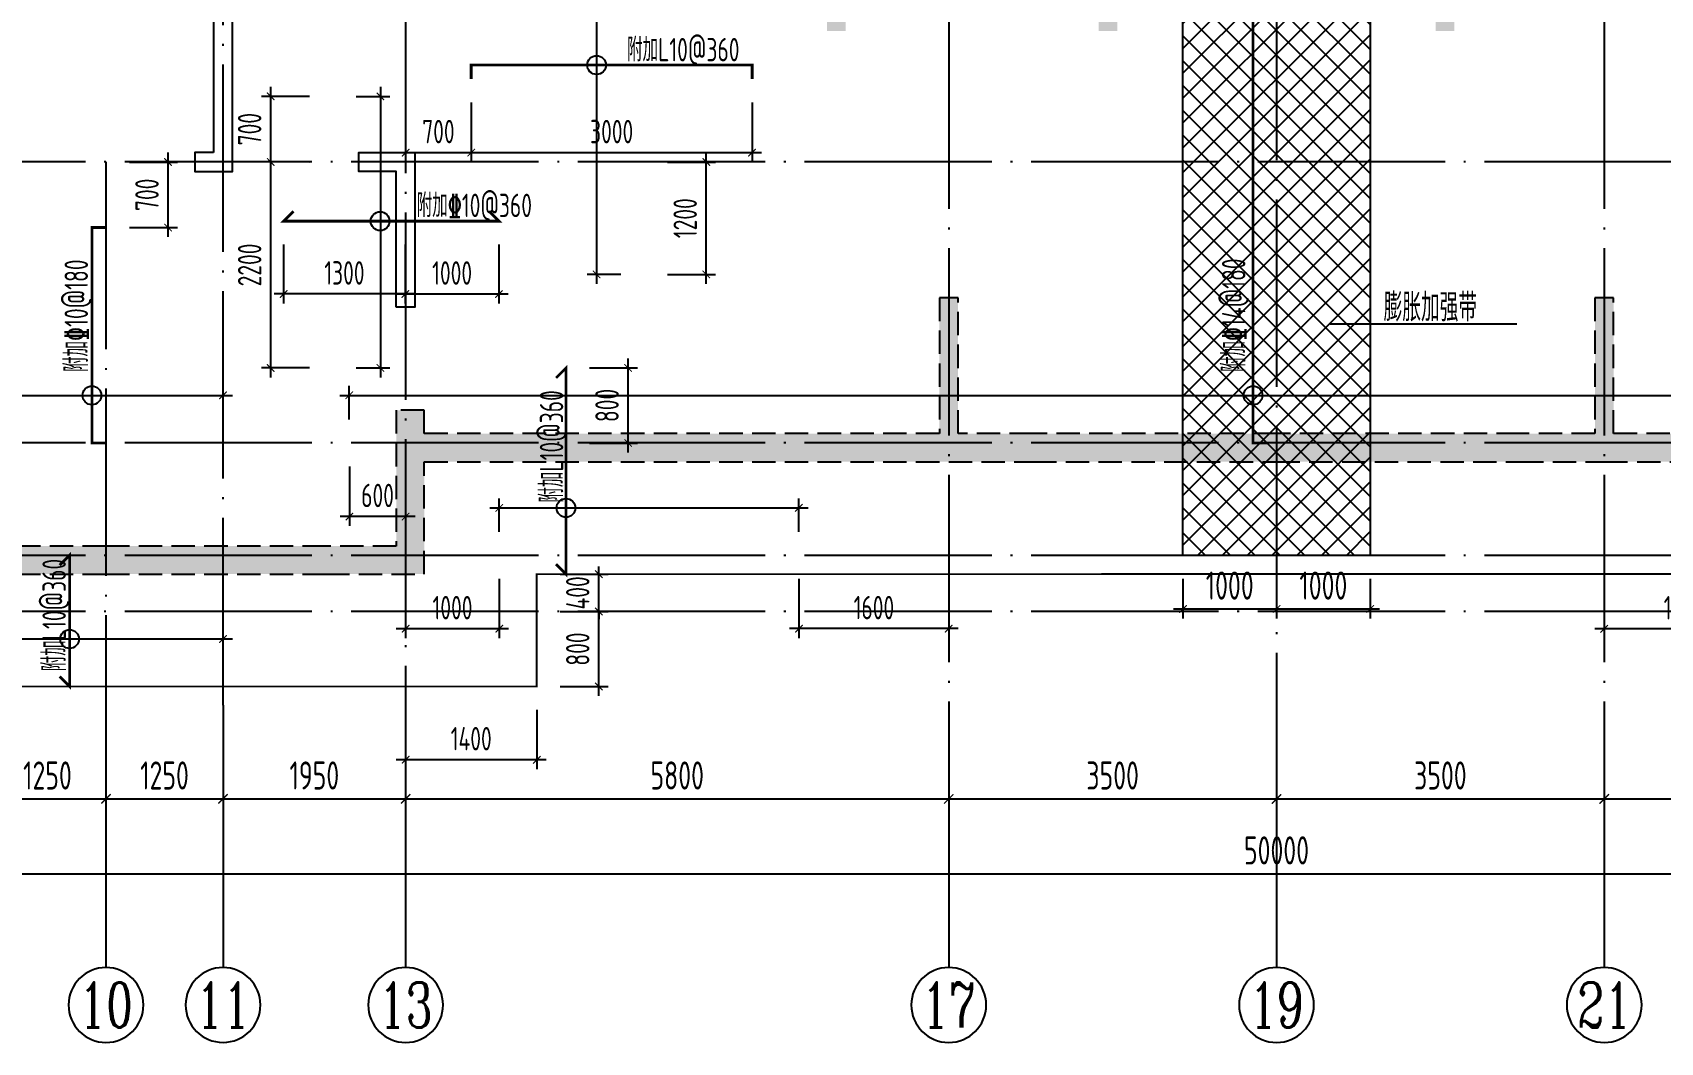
# Model space of a CAD drawing. Extents: x -668857 to 143095, y -247466 to 228182.
# Drawn here: x -416312 to -398928, y 194446 to 205228 of the extents above; entities that cross this region are included whole.
import ezdxf
from ezdxf.enums import TextEntityAlignment as Align

# ---------------------------------------------------------------- set-up
doc = ezdxf.new("R2010")
doc.units = 0
doc.header["$LTSCALE"] = 1000
doc.linetypes.add('DASH', pattern=[0.35, 0.25, -0.1])
doc.linetypes.add('DOTE', pattern=[2.42, 2, -0.2, 0.02, -0.2])
doc.layers.get('0').update_dxf_attribs({"linetype": 'CONTINUOUS'})
doc.layers.get('DEFPOINTS').update_dxf_attribs({"linetype": 'CONTINUOUS'})
for name, color, linetype in [('A-AXIS', 1, 'CONTINUOUS'), ('A-DOTE', 10, 'DOTE'), ('AXIS_NUM', 7, 'CONTINUOUS'), ('DIM', 2, 'CONTINUOUS'), ('S-B板配筋', 6, 'CONTINUOUS'), ('S-B板配筋号', 7, 'CONTINUOUS'), ('S-J基础底板', 5, 'CONTINUOUS'), ('S-J基础底板标注', 3, 'CONTINUOUS'), ('S-Q墙填充', 252, 'CONTINUOUS'), ('S-Q墙实线', 6, 'CONTINUOUS'), ('S-Q墙虚线', 6, 'DASH'), ('S-Y一般标注', 3, 'CONTINUOUS'), ('S-楼板文字', 7, 'CONTINUOUS'), ('S-洞口边线', 7, 'CONTINUOUS'), ('后浇带', 8, 'CONTINUOUS')]:
    doc.layers.add(name, color=color, linetype=linetype)
doc.styles.add('TSSD_Axis', font='complex.shx', dxfattribs={"width": 0.7, "bigfont": 'hztxt.shx'})
doc.styles.add('TSSD_DIMENSION', font='Tssdeng.shx', dxfattribs={"width": 0.7, "bigfont": 'tssdchn.shx'})
doc.styles.add('TSSD_REIN', font='tssdeng.shx', dxfattribs={"width": 0.7, "height": 300, "bigfont": 'tssdchn.shx'})
doc.dimstyles.new('TSSD_100_100', dxfattribs={"dimtxt": 300, "dimasz": 100, "dimexe": 100, "dimexo": 250, "dimgap": 100, "dimtad": 1, "dimdec": 0, "dimzin": 0, "dimdsep": 46, "dimtxsty": 'TSSD_DIMENSION', "dimblk": 'ARCHTICK', "dimcen": 0, "dimdle": 100, "dimclrt": 7, "dimadec": 0, "dimazin": 0, "dimtfac": 1, "dimtdec": 0, "dimtix": 1, "dimtmove": 2, "dimatfit": 3, "dimldrblk": 'ARCHTICK', "dimfxl": 0, "dimtolj": 1, "dimtzin": 0, "dimarcsym": 0})
doc.dimstyles.new('TSSD_100_100$0', dxfattribs={"dimtxt": 300, "dimasz": 80, "dimexe": 100, "dimexo": 250, "dimgap": 100, "dimtad": 1, "dimdec": 0, "dimzin": 0, "dimdsep": 46, "dimtxsty": 'TSSD_DIMENSION', "dimblk": 'ARCHTICK', "dimcen": 0, "dimdle": 100, "dimclrd": 3, "dimclre": 3, "dimclrt": 7, "dimadec": 0, "dimazin": 0, "dimtfac": 1, "dimtdec": 0, "dimtix": 1, "dimtmove": 2, "dimatfit": 3, "dimldrblk": 'ARCHTICK', "dimfxl": 0, "dimtolj": 1, "dimtzin": 0, "dimarcsym": 0})

# ---------------------------------------------------------------- blocks, each defined once
blk = doc.blocks.new('_ArchTick')
at = {"color": 0, "linetype": 'ByBlock', "const_width": 0.15}
blk.add_lwpolyline([(-0.5, -0.5), (0.5, 0.5)], dxfattribs=at)
blk = doc.blocks.new('*D257')
at = {"layer": 'DEFPOINTS', "color": 0}
for p in [(18350, 3600), (20300, 3600), (20300, 2600)]:
    blk.add_point(p, dxfattribs=at)
at = {"layer": 'S-Y一般标注', "color": 0, "lineweight": -2}
for p, q in [((18350, 3350), (18350, 2500)), ((20300, 3350), (20300, 2500)), ((18250, 2600), (20400, 2600))]:
    blk.add_line(p, q, dxfattribs=at)
at = {"layer": 'S-Y一般标注', "color": 0, "lineweight": -2, "xscale": 100, "yscale": 100, "zscale": 100, "rotation": 180}
blk.add_blockref('_ArchTick', (18350, 2600), dxfattribs=at)
at = {"layer": 'S-Y一般标注', "color": 0, "lineweight": -2, "xscale": 100, "yscale": 100, "zscale": 100}
blk.add_blockref('_ArchTick', (20300, 2600), dxfattribs=at)
at = {"layer": 'S-Y一般标注', "color": 7, "insert": (19325, 2850), "char_height": 300, "attachment_point": 5, "style": 'TSSD_DIMENSION'}
blk.add_mtext('\\A1;1950', dxfattribs=at)
blk = doc.blocks.new('ts_axno')
at = {"color": 0, "linetype": 'ByBlock', "lineweight": -2}
blk.add_circle((0, 0), 0.5, dxfattribs=at)
at = {"color": 0, "linetype": 'ByBlock', "lineweight": -2, "style": 'TSSD_Axis', "width": 0.7}
blk.add_attdef('A', text='', height=0.6, dxfattribs=at).set_placement((0, 0), align=Align.MIDDLE_CENTER)
blk = doc.blocks.new('*D258')
at = {"layer": 'DEFPOINTS', "color": 0}
for p in [(20300, 3600), (26100, 3600), (26100, 2600)]:
    blk.add_point(p, dxfattribs=at)
at = {"layer": 'S-Y一般标注', "color": 0, "lineweight": -2}
for p, q in [((20300, 3350), (20300, 2500)), ((26100, 3350), (26100, 2500)), ((20200, 2600), (26200, 2600))]:
    blk.add_line(p, q, dxfattribs=at)
at = {"layer": 'S-Y一般标注', "color": 0, "lineweight": -2, "xscale": 100, "yscale": 100, "zscale": 100, "rotation": 180}
blk.add_blockref('_ArchTick', (20300, 2600), dxfattribs=at)
at = {"layer": 'S-Y一般标注', "color": 0, "lineweight": -2, "xscale": 100, "yscale": 100, "zscale": 100}
blk.add_blockref('_ArchTick', (26100, 2600), dxfattribs=at)
at = {"layer": 'S-Y一般标注', "color": 7, "insert": (23200, 2850), "char_height": 300, "attachment_point": 5, "style": 'TSSD_DIMENSION'}
blk.add_mtext('\\A1;5800', dxfattribs=at)
blk = doc.blocks.new('*D259')
at = {"layer": 'DEFPOINTS', "color": 0}
for p in [(26100, 3600), (29600, 3600), (29600, 2600)]:
    blk.add_point(p, dxfattribs=at)
at = {"layer": 'S-Y一般标注', "color": 0, "lineweight": -2}
for p, q in [((26100, 3350), (26100, 2500)), ((29600, 3350), (29600, 2500)), ((26000, 2600), (29700, 2600))]:
    blk.add_line(p, q, dxfattribs=at)
at = {"layer": 'S-Y一般标注', "color": 0, "lineweight": -2, "xscale": 100, "yscale": 100, "zscale": 100, "rotation": 180}
blk.add_blockref('_ArchTick', (26100, 2600), dxfattribs=at)
at = {"layer": 'S-Y一般标注', "color": 0, "lineweight": -2, "xscale": 100, "yscale": 100, "zscale": 100}
blk.add_blockref('_ArchTick', (29600, 2600), dxfattribs=at)
at = {"layer": 'S-Y一般标注', "color": 7, "insert": (27850, 2850), "char_height": 300, "attachment_point": 5, "style": 'TSSD_DIMENSION'}
blk.add_mtext('\\A1;3500', dxfattribs=at)
blk = doc.blocks.new('*D260')
at = {"layer": 'DEFPOINTS', "color": 0}
for p in [(33100, 3600), (38900, 3600), (38900, 2600)]:
    blk.add_point(p, dxfattribs=at)
at = {"layer": 'S-Y一般标注', "color": 0, "lineweight": -2}
for p, q in [((33100, 3350), (33100, 2500)), ((38900, 3350), (38900, 2500)), ((33000, 2600), (39000, 2600))]:
    blk.add_line(p, q, dxfattribs=at)
at = {"layer": 'S-Y一般标注', "color": 0, "lineweight": -2, "xscale": 100, "yscale": 100, "zscale": 100, "rotation": 180}
blk.add_blockref('_ArchTick', (33100, 2600), dxfattribs=at)
at = {"layer": 'S-Y一般标注', "color": 0, "lineweight": -2, "xscale": 100, "yscale": 100, "zscale": 100}
blk.add_blockref('_ArchTick', (38900, 2600), dxfattribs=at)
at = {"layer": 'S-Y一般标注', "color": 7, "insert": (36000, 2850), "char_height": 300, "attachment_point": 5, "style": 'TSSD_DIMENSION'}
blk.add_mtext('\\A1;5800', dxfattribs=at)
blk = doc.blocks.new('*D264')
at = {"layer": 'DEFPOINTS', "color": 0}
for p in [(4600, 3600), (54600, 3600), (54600, 1800)]:
    blk.add_point(p, dxfattribs=at)
at = {"layer": 'S-Y一般标注', "color": 0, "lineweight": -2}
for p, q in [((4600, 3350), (4600, 1700)), ((54600, 3350), (54600, 1700)), ((4500, 1800), (54700, 1800))]:
    blk.add_line(p, q, dxfattribs=at)
at = {"layer": 'S-Y一般标注', "color": 0, "lineweight": -2, "xscale": 100, "yscale": 100, "zscale": 100, "rotation": 180}
blk.add_blockref('_ArchTick', (4600, 1800), dxfattribs=at)
at = {"layer": 'S-Y一般标注', "color": 0, "lineweight": -2, "xscale": 100, "yscale": 100, "zscale": 100}
blk.add_blockref('_ArchTick', (54600, 1800), dxfattribs=at)
at = {"layer": 'S-Y一般标注', "color": 7, "insert": (29600, 2050), "char_height": 300, "attachment_point": 5, "style": 'TSSD_DIMENSION'}
blk.add_mtext('\\A1;50000', dxfattribs=at)
blk = doc.blocks.new('*D265')
at = {"layer": 'DEFPOINTS', "color": 0}
for p in [(15850, 3600), (17100, 3600), (17100, 2600)]:
    blk.add_point(p, dxfattribs=at)
at = {"layer": 'S-Y一般标注', "color": 0, "lineweight": -2}
for p, q in [((15850, 3350), (15850, 2500)), ((17100, 3350), (17100, 2500)), ((15750, 2600), (17200, 2600))]:
    blk.add_line(p, q, dxfattribs=at)
at = {"layer": 'S-Y一般标注', "color": 0, "lineweight": -2, "xscale": 100, "yscale": 100, "zscale": 100, "rotation": 180}
blk.add_blockref('_ArchTick', (15850, 2600), dxfattribs=at)
at = {"layer": 'S-Y一般标注', "color": 0, "lineweight": -2, "xscale": 100, "yscale": 100, "zscale": 100}
blk.add_blockref('_ArchTick', (17100, 2600), dxfattribs=at)
at = {"layer": 'S-Y一般标注', "color": 7, "insert": (16475, 2850), "char_height": 300, "attachment_point": 5, "style": 'TSSD_DIMENSION'}
blk.add_mtext('\\A1;1250', dxfattribs=at)
blk = doc.blocks.new('*D267')
at = {"layer": 'DEFPOINTS', "color": 0}
for p in [(29600, 3600), (33100, 3600), (33100, 2600)]:
    blk.add_point(p, dxfattribs=at)
at = {"layer": 'S-Y一般标注', "color": 0, "lineweight": -2}
for p, q in [((29600, 3350), (29600, 2500)), ((33100, 3350), (33100, 2500)), ((29500, 2600), (33200, 2600))]:
    blk.add_line(p, q, dxfattribs=at)
at = {"layer": 'S-Y一般标注', "color": 0, "lineweight": -2, "xscale": 100, "yscale": 100, "zscale": 100, "rotation": 180}
blk.add_blockref('_ArchTick', (29600, 2600), dxfattribs=at)
at = {"layer": 'S-Y一般标注', "color": 0, "lineweight": -2, "xscale": 100, "yscale": 100, "zscale": 100}
blk.add_blockref('_ArchTick', (33100, 2600), dxfattribs=at)
at = {"layer": 'S-Y一般标注', "color": 7, "insert": (31350, 2850), "char_height": 300, "attachment_point": 5, "style": 'TSSD_DIMENSION'}
blk.add_mtext('\\A1;3500', dxfattribs=at)
blk = doc.blocks.new('*D286')
at = {"layer": 'DEFPOINTS', "color": 0}
for p in [(17100, 3600), (18350, 3600), (18350, 2600)]:
    blk.add_point(p, dxfattribs=at)
at = {"layer": 'S-Y一般标注', "color": 0, "lineweight": -2}
for p, q in [((17100, 3350), (17100, 2500)), ((18350, 3350), (18350, 2500)), ((17000, 2600), (18450, 2600))]:
    blk.add_line(p, q, dxfattribs=at)
at = {"layer": 'S-Y一般标注', "color": 0, "lineweight": -2, "xscale": 100, "yscale": 100, "zscale": 100, "rotation": 180}
blk.add_blockref('_ArchTick', (17100, 2600), dxfattribs=at)
at = {"layer": 'S-Y一般标注', "color": 0, "lineweight": -2, "xscale": 100, "yscale": 100, "zscale": 100}
blk.add_blockref('_ArchTick', (18350, 2600), dxfattribs=at)
at = {"layer": 'S-Y一般标注', "color": 7, "insert": (17725, 2850), "char_height": 300, "attachment_point": 5, "style": 'TSSD_DIMENSION'}
blk.add_mtext('\\A1;1250', dxfattribs=at)
blk = doc.blocks.new('*D914')
at = {"layer": 'DEFPOINTS', "color": 0}
for p in [(-404028, 199646), (-403028, 199646), (-403028, 199074)]:
    blk.add_point(p, dxfattribs=at)
at = {"layer": 'DIM', "color": 3, "lineweight": -2}
for p, q in [((-404028, 199396), (-404028, 198974)), ((-403028, 199396), (-403028, 198974)), ((-404128, 199074), (-402928, 199074))]:
    blk.add_line(p, q, dxfattribs=at)
at = {"layer": 'DIM', "color": 3, "lineweight": -2, "xscale": 80, "yscale": 80, "zscale": 80, "rotation": 180}
blk.add_blockref('_ArchTick', (-404028, 199074), dxfattribs=at)
at = {"layer": 'DIM', "color": 3, "lineweight": -2, "xscale": 80, "yscale": 80, "zscale": 80}
blk.add_blockref('_ArchTick', (-403028, 199074), dxfattribs=at)
at = {"layer": 'DIM', "color": 7, "insert": (-403528, 199324), "char_height": 300, "attachment_point": 5, "style": 'TSSD_DIMENSION'}
blk.add_mtext('\\A1;1000', dxfattribs=at)
blk = doc.blocks.new('*D915')
at = {"layer": 'DEFPOINTS', "color": 0}
for p in [(-403028, 199646), (-402028, 199646), (-402028, 199074)]:
    blk.add_point(p, dxfattribs=at)
at = {"layer": 'DIM', "color": 3, "lineweight": -2}
for p, q in [((-403028, 199396), (-403028, 198974)), ((-402028, 199396), (-402028, 198974)), ((-403128, 199074), (-401928, 199074))]:
    blk.add_line(p, q, dxfattribs=at)
at = {"layer": 'DIM', "color": 3, "lineweight": -2, "xscale": 80, "yscale": 80, "zscale": 80, "rotation": 180}
blk.add_blockref('_ArchTick', (-403028, 199074), dxfattribs=at)
at = {"layer": 'DIM', "color": 3, "lineweight": -2, "xscale": 80, "yscale": 80, "zscale": 80}
blk.add_blockref('_ArchTick', (-402028, 199074), dxfattribs=at)
at = {"layer": 'DIM', "color": 7, "insert": (-402528, 199324), "char_height": 300, "attachment_point": 5, "style": 'TSSD_DIMENSION'}
blk.add_mtext('\\A1;1000', dxfattribs=at)
blk = doc.blocks.new('20210824.17211196')
at = {"layer": 'S-Q墙填充', "ltscale": 0.5}
h = blk.add_hatch(dxfattribs=at)
h.set_pattern_fill('ARMORED', color=252, scale=30, style=0)
h.set_pattern_definition([(50, (48278.55, 29260.87), (215.17805, -18.82564), [22.5, -247.5]), (355, (48278.55, 29260.87), (-41.6254, 225.65764), [18, -198]), (100.4514, (48296.48, 29259.3), (173.5528, 206.83186), [19.12206, -210.34263]), (46.1842, (48278.55, 29320.87), (320.1723, -49.6557), [33.75, -371.25]), (96.6356, (48305.23, 29316.73), (280.3988, 292.2354), [28.6831, -315.5139]), (351.1842, (48278.55, 29320.87), (280.3986, 292.2356), [27, -297]), (21, (48308.55, 29305.87), (179.07212, -120.78567), [22.5, -247.5]), (326, (48308.55, 29305.87), (72.9946, 217.545), [18, -198]), (71.4514, (48323.47, 29295.8), (252.0668, 96.75915), [19.12206, -210.34263]), (37.5, (48278.55, 29260.87), (3.647957, 99.868156), [0, -195.6, 0, -201, 0, -198.75]), (7.5, (48278.55, 29260.87), (78.92086, 118.32351), [0, -114.6, 0, -191.1, 0, -75.75]), (327.5, (48211.65, 29260.87), (160.14673, -6.76646), [0, -75, 0, -234, 0, -310.5]), (317.5, (48181.65, 29260.87), (174.95585, 30.0315), [0, -97.5, 0, -155.4, 0, -220.5]), (45, (48278.55, 29260.87), (-106.06602, 106.06602), [])])
h.paths.add_polyline_path([(147542, 66729), (145942, 66729), (145542, 66729), (142642, 66729), (142192, 66729), (141292, 66729), (140842, 66729), (139342, 66729), (139342, 67529), (139342, 68529), (138692, 68529), (137042, 68529), (136442, 68529), (136442, 68779), (133242, 68779), (133242, 68529), (132642, 68529), (131042, 68529), (130342, 68529), (130342, 67529), (130342, 66729), (117642, 66729), (117192, 66729), (116292, 66729), (115842, 66729), (114342, 66729), (114342, 67529), (114342, 68529), (113692, 68529), (112042, 68529), (111442, 68529), (111442, 68779), (108242, 68779), (108242, 68529), (107642, 68529), (106042, 68529), (105342, 68529), (105342, 67529), (105342, 66729), (97142, 66729), (97142, 63729), (97142, 61129), (97142, 59029), (99942, 59029), (106442, 59029), (106442, 57829), (107492, 57829), (109842, 57829), (112192, 57829), (113242, 57829), (113242, 59029), (118842, 59029), (119742, 59029), (122342, 59029), (124942, 59029), (125842, 59029), (131442, 59029), (131442, 57829), (132492, 57829), (134842, 57829), (137192, 57829), (138242, 57829), (138242, 59029), (143842, 59029), (144742, 59029), (147542, 59029)])
h.paths.add_polyline_path([(100942, 59329), (100942, 60779), (100742, 60779), (100742, 59329), (99942, 59329), (97442, 59329), (97442, 61129), (97442, 63629), (98142, 63629), (98142, 63829), (97442, 63829), (97442, 66429), (97842, 66429), (98742, 66429), (99042, 66429), (99042, 65779), (99242, 65779), (99242, 66429), (101942, 66429), (101942, 63629), (102142, 63629), (102142, 66429), (102492, 66429), (103392, 66429), (103742, 66429), (103742, 65629), (103942, 65629), (103942, 66429), (105642, 66429), (105642, 67529), (105642, 68229), (106042, 68229), (107642, 68229), (108342, 68229), (108342, 67029), (108542, 67029), (108542, 68329), (108542, 68479), (111142, 68479), (111142, 68329), (111142, 67029), (111342, 67029), (111342, 68229), (112042, 68229), (113692, 68229), (114042, 68229), (114042, 67529), (114042, 66429), (115742, 66429), (115742, 65629), (115942, 65629), (115942, 66429), (116292, 66429), (117192, 66429), (117542, 66429), (117542, 63629), (117742, 63629), (117742, 66429), (120442, 66429), (120442, 63629), (120642, 63629), (120642, 66429), (120942, 66429), (121942, 66429), (122242, 66429), (122242, 66429), (122442, 66429), (122442, 66429), (122742, 66429), (123742, 66429), (124042, 66429), (124042, 63629), (124242, 63629), (124242, 66429), (126942, 66429), (126942, 63629), (127142, 63629), (127142, 66429), (127492, 66429), (128392, 66429), (128742, 66429), (128742, 65629), (128942, 65629), (128942, 66429), (130642, 66429), (130642, 67529), (130642, 68229), (131042, 68229), (132642, 68229), (133342, 68229), (133342, 67029), (133542, 67029), (133542, 68479), (136142, 68479), (136142, 67029), (136342, 67029), (136342, 68229), (137042, 68229), (138692, 68229), (139042, 68229), (139042, 67529), (139042, 66429), (140742, 66429), (140742, 65629), (140942, 65629), (140942, 66429), (141292, 66429), (142192, 66429), (142542, 66429), (142542, 63629), (142742, 63629), (142742, 66429), (145442, 66429), (145442, 65779), (145642, 65779), (145642, 66429), (145942, 66429), (146842, 66429), (147242, 66429), (147242, 63829), (146542, 63829), (146542, 63629), (147242, 63629), (147242, 61129), (147242, 59329), (144742, 59329), (143942, 59329), (143942, 60779), (143742, 60779), (143742, 59329), (138242, 59329), (138242, 59579), (137942, 59579), (137942, 59229), (137942, 58129), (137192, 58129), (134842, 58129), (132492, 58129), (131742, 58129), (131742, 59229), (131742, 59579), (131442, 59579), (131442, 59329), (125942, 59329), (125942, 60779), (125742, 60779), (125742, 59329), (124942, 59329), (122342, 59329), (119742, 59329), (118942, 59329), (118942, 60779), (118742, 60779), (118742, 59329), (113242, 59329), (113242, 59579), (112942, 59579), (112942, 59229), (112942, 58129), (112192, 58129), (109842, 58129), (107492, 58129), (106742, 58129), (106742, 59229), (106742, 59579), (106442, 59579), (106442, 59329)], flags=16)
at = {"layer": 'S-Q墙实线'}
for points in [[(110992, 62329), (110792, 62329), (110792, 62129), (111192, 62129), (111192, 64229), (111542, 64229), (111542, 64429), (110992, 64429)], [(112942, 60679), (112942, 62129), (112542, 62129), (112542, 62329), (113142, 62329), (113142, 60679)]]:
    blk.add_lwpolyline(points, close=True, dxfattribs=at)
at = {"layer": 'S-Q墙虚线', "color": 6}
for points in [[(107492, 57829), (109842, 57829), (112192, 57829), (113242, 57829), (113242, 59029), (118842, 59029), (119742, 59029), (122342, 59029), (124942, 59029), (125842, 59029), (131442, 59029)], [(131442, 59329), (125942, 59329), (125942, 60779), (125742, 60779), (125742, 59329), (124942, 59329), (122342, 59329), (119742, 59329), (118942, 59329), (118942, 60779), (118742, 60779), (118742, 59329), (113242, 59329), (113242, 59579), (112942, 59579), (112942, 59229), (112942, 58129), (112192, 58129), (109842, 58129), (107492, 58129)]]:
    blk.add_lwpolyline(points, dxfattribs=at)
blk = doc.blocks.new('*D961')
at = {"layer": 'DEFPOINTS', "color": 0}
for p in [(-412328, 198246), (-410928, 198246), (-412328, 197464)]:
    blk.add_point(p, dxfattribs=at)
at = {"layer": 'S-J基础底板标注', "color": 3, "lineweight": -2}
for p, q in [((-412328, 197996), (-412328, 197364)), ((-410928, 197996), (-410928, 197364)), ((-410828, 197464), (-412428, 197464))]:
    blk.add_line(p, q, dxfattribs=at)
at = {"layer": 'S-J基础底板标注', "color": 3, "lineweight": -2, "xscale": 80, "yscale": 80, "zscale": 80}
for p, rotation in [((-412328, 197464), 180.0000000001215), ((-410928, 197464), 1.215028078149771e-10)]:
    blk.add_blockref('_ArchTick', p, dxfattribs=dict(at, rotation=rotation))
at = {"layer": 'S-J基础底板标注', "color": 7, "insert": (-411628, 197689), "char_height": 250, "attachment_point": 5, "style": 'TSSD_DIMENSION'}
blk.add_mtext('\\A1;1400', dxfattribs=at)
blk = doc.blocks.new('*D962')
at = {"layer": 'DEFPOINTS', "color": 0}
for p in [(-410928, 199046), (-410265, 199046), (-410928, 198246)]:
    blk.add_point(p, dxfattribs=at)
at = {"layer": 'S-J基础底板标注', "color": 3, "lineweight": -2}
for p, q in [((-410265, 198146), (-410265, 199146)), ((-410678, 199046), (-410165, 199046)), ((-410678, 198246), (-410165, 198246))]:
    blk.add_line(p, q, dxfattribs=at)
at = {"layer": 'S-J基础底板标注', "color": 3, "lineweight": -2, "xscale": 80, "yscale": 80, "zscale": 80}
for p, rotation in [((-410265, 199046), 90), ((-410265, 198246), 270)]:
    blk.add_blockref('_ArchTick', p, dxfattribs=dict(at, rotation=rotation))
at = {"layer": 'S-J基础底板标注', "color": 7, "insert": (-410490, 198646), "char_height": 250, "attachment_point": 5, "rotation": 90, "style": 'TSSD_DIMENSION'}
blk.add_mtext('\\A1;800', dxfattribs=at)
blk = doc.blocks.new('*D980')
at = {"layer": 'DEFPOINTS', "color": 0}
for p in [(-410928, 199446), (-410265, 199446), (-410928, 199046)]:
    blk.add_point(p, dxfattribs=at)
at = {"layer": 'S-J基础底板标注', "color": 3, "lineweight": -2}
for p, q in [((-410678, 199446), (-410165, 199446)), ((-410265, 199446), (-410265, 199526)), ((-410265, 199046), (-410265, 199446)), ((-410678, 199046), (-410165, 199046)), ((-410265, 199046), (-410265, 198966))]:
    blk.add_line(p, q, dxfattribs=at)
at = {"layer": 'S-J基础底板标注', "color": 3, "lineweight": -2, "xscale": 80, "yscale": 80, "zscale": 80}
for p, rotation in [((-410265, 199446), 270), ((-410265, 199046), 90)]:
    blk.add_blockref('_ArchTick', p, dxfattribs=dict(at, rotation=rotation))
at = {"layer": 'S-J基础底板标注', "color": 7, "insert": (-410490, 199246), "char_height": 250, "attachment_point": 5, "rotation": 90, "style": 'TSSD_DIMENSION'}
blk.add_mtext('\\A1;400', dxfattribs=at)
blk = doc.blocks.new('*D1024')
at = {"layer": 'DEFPOINTS', "color": 0, "ltscale": 0.5}
for p in [(-393326, 201355), (-412931, 200846), (-393326, 200846)]:
    blk.add_point(p, dxfattribs=at)
at = {"layer": 'S-J基础底板标注', "color": 3, "lineweight": -2, "ltscale": 0.5}
for p, q in [((-413031, 201355), (-393226, 201355)), ((-412931, 201096), (-412931, 201455)), ((-393326, 201096), (-393326, 201455))]:
    blk.add_line(p, q, dxfattribs=at)
at = {"layer": 'S-J基础底板标注', "color": 3, "lineweight": -2, "ltscale": 0.5, "xscale": 80, "yscale": 80, "zscale": 80, "rotation": 180}
blk.add_blockref('_ArchTick', (-412931, 201355), dxfattribs=at)
at = {"layer": 'S-J基础底板标注', "color": 3, "lineweight": -2, "ltscale": 0.5, "xscale": 80, "yscale": 80, "zscale": 80}
blk.add_blockref('_ArchTick', (-393326, 201355), dxfattribs=at)
blk = doc.blocks.new('*D1025')
at = {"layer": 'DEFPOINTS', "color": 0, "ltscale": 0.5}
for p in [(-414278, 201355), (-417178, 200846), (-414278, 200846)]:
    blk.add_point(p, dxfattribs=at)
at = {"layer": 'S-J基础底板标注', "color": 3, "lineweight": -2, "ltscale": 0.5}
for p, q in [((-417278, 201355), (-414178, 201355)), ((-417178, 201096), (-417178, 201455)), ((-414278, 201096), (-414278, 201455))]:
    blk.add_line(p, q, dxfattribs=at)
at = {"layer": 'S-J基础底板标注', "color": 3, "lineweight": -2, "ltscale": 0.5, "xscale": 80, "yscale": 80, "zscale": 80, "rotation": 180}
blk.add_blockref('_ArchTick', (-417178, 201355), dxfattribs=at)
at = {"layer": 'S-J基础底板标注', "color": 3, "lineweight": -2, "ltscale": 0.5, "xscale": 80, "yscale": 80, "zscale": 80}
blk.add_blockref('_ArchTick', (-414278, 201355), dxfattribs=at)
blk = doc.blocks.new('*D1027')
at = {"layer": 'DEFPOINTS', "color": 0, "ltscale": 0.5}
for p in [(-409781, 206247), (-410289, 202646), (-409781, 202646)]:
    blk.add_point(p, dxfattribs=at)
at = {"layer": 'S-J基础底板标注', "color": 3, "lineweight": -2, "ltscale": 0.5}
for p, q in [((-410031, 206247), (-410389, 206247)), ((-410289, 206347), (-410289, 202546)), ((-410031, 202646), (-410389, 202646))]:
    blk.add_line(p, q, dxfattribs=at)
at = {"layer": 'S-J基础底板标注', "color": 3, "lineweight": -2, "ltscale": 0.5, "xscale": 80, "yscale": 80, "zscale": 80}
for p, rotation in [((-410289, 206247), 89.99950342745434), ((-410289, 202646), 269.9995034274543)]:
    blk.add_blockref('_ArchTick', p, dxfattribs=dict(at, rotation=rotation))
blk = doc.blocks.new('*D926')
at = {"layer": 'DEFPOINTS', "color": 0}
for p in [(-409781, 203846), (-409118, 203846), (-409781, 202646)]:
    blk.add_point(p, dxfattribs=at)
at = {"layer": 'S-J基础底板标注', "color": 3, "lineweight": -2}
for p, q in [((-409118, 202546), (-409118, 203946)), ((-409531, 203846), (-409018, 203846)), ((-409531, 202646), (-409018, 202646))]:
    blk.add_line(p, q, dxfattribs=at)
at = {"layer": 'S-J基础底板标注', "color": 3, "lineweight": -2, "xscale": 80, "yscale": 80, "zscale": 80}
for p, rotation in [((-409118, 203846), 90), ((-409118, 202646), 270)]:
    blk.add_blockref('_ArchTick', p, dxfattribs=dict(at, rotation=rotation))
at = {"layer": 'S-J基础底板标注', "color": 7, "insert": (-409343, 203246), "char_height": 250, "attachment_point": 5, "rotation": 90, "style": 'TSSD_DIMENSION'}
blk.add_mtext('\\A1;1200', dxfattribs=at)
blk = doc.blocks.new('*D927')
at = {"layer": 'DEFPOINTS', "color": 0}
for p in [(-412328, 204731), (-411628, 204731), (-411628, 203946)]:
    blk.add_point(p, dxfattribs=at)
at = {"layer": 'S-J基础底板标注', "color": 3, "lineweight": -2}
for p, q in [((-412328, 204481), (-412328, 203846)), ((-411628, 204481), (-411628, 203846)), ((-412428, 203946), (-411528, 203946))]:
    blk.add_line(p, q, dxfattribs=at)
at = {"layer": 'S-J基础底板标注', "color": 3, "lineweight": -2, "xscale": 80, "yscale": 80, "zscale": 80, "rotation": 180}
blk.add_blockref('_ArchTick', (-412328, 203946), dxfattribs=at)
at = {"layer": 'S-J基础底板标注', "color": 3, "lineweight": -2, "xscale": 80, "yscale": 80, "zscale": 80}
blk.add_blockref('_ArchTick', (-411628, 203946), dxfattribs=at)
at = {"layer": 'S-J基础底板标注', "color": 7, "insert": (-411978, 204171), "char_height": 250, "attachment_point": 5, "style": 'TSSD_DIMENSION'}
blk.add_mtext('\\A1;700', dxfattribs=at)
blk = doc.blocks.new('*D928')
at = {"layer": 'DEFPOINTS', "color": 0}
for p in [(-411628, 204731), (-408628, 204731), (-408628, 203946)]:
    blk.add_point(p, dxfattribs=at)
at = {"layer": 'S-J基础底板标注', "color": 3, "lineweight": -2}
for p, q in [((-411628, 204481), (-411628, 203846)), ((-408628, 204481), (-408628, 203846)), ((-411728, 203946), (-408528, 203946))]:
    blk.add_line(p, q, dxfattribs=at)
at = {"layer": 'S-J基础底板标注', "color": 3, "lineweight": -2, "xscale": 80, "yscale": 80, "zscale": 80, "rotation": 180}
blk.add_blockref('_ArchTick', (-411628, 203946), dxfattribs=at)
at = {"layer": 'S-J基础底板标注', "color": 3, "lineweight": -2, "xscale": 80, "yscale": 80, "zscale": 80}
blk.add_blockref('_ArchTick', (-408628, 203946), dxfattribs=at)
at = {"layer": 'S-J基础底板标注', "color": 7, "insert": (-410128, 204171), "char_height": 250, "attachment_point": 5, "style": 'TSSD_DIMENSION'}
blk.add_mtext('\\A1;3000', dxfattribs=at)
blk = doc.blocks.new('*D933')
at = {"layer": 'DEFPOINTS', "color": 0}
for p in [(-412929, 200846), (-412328, 200846), (-412929, 200061)]:
    blk.add_point(p, dxfattribs=at)
at = {"layer": 'S-J基础底板标注', "color": 3, "lineweight": -2}
for p, q in [((-412929, 200596), (-412929, 199961)), ((-412328, 200596), (-412328, 199961)), ((-412228, 200061), (-413029, 200061))]:
    blk.add_line(p, q, dxfattribs=at)
at = {"layer": 'S-J基础底板标注', "color": 3, "lineweight": -2, "xscale": 80, "yscale": 80, "zscale": 80}
for p, rotation in [((-412929, 200061), 179.9999007836373), ((-412328, 200061), 359.9999007836373)]:
    blk.add_blockref('_ArchTick', p, dxfattribs=dict(at, rotation=rotation))
at = {"layer": 'S-J基础底板标注', "color": 7, "insert": (-412628, 200286), "char_height": 250, "attachment_point": 5, "rotation": 359.9999, "style": 'TSSD_DIMENSION'}
blk.add_mtext('\\A1;600', dxfattribs=at)
blk = doc.blocks.new('*D1032')
at = {"layer": 'DEFPOINTS', "color": 0, "ltscale": 0.5}
for p in [(-413105, 204547), (-413105, 201647), (-412597, 201647)]:
    blk.add_point(p, dxfattribs=at)
at = {"layer": 'S-J基础底板标注', "color": 3, "lineweight": -2, "ltscale": 0.5}
for p, q in [((-412597, 204647), (-412597, 201547)), ((-412855, 204547), (-412497, 204547)), ((-412855, 201647), (-412497, 201647))]:
    blk.add_line(p, q, dxfattribs=at)
at = {"layer": 'S-J基础底板标注', "color": 3, "lineweight": -2, "ltscale": 0.5, "xscale": 80, "yscale": 80, "zscale": 80}
for p, rotation in [((-412597, 204547), 90), ((-412597, 201647), 270)]:
    blk.add_blockref('_ArchTick', p, dxfattribs=dict(at, rotation=rotation))
blk = doc.blocks.new('*D938')
at = {"layer": 'DEFPOINTS', "color": 0}
for p in [(-412332, 203214), (-411332, 203214), (-412332, 202436)]:
    blk.add_point(p, dxfattribs=at)
at = {"layer": 'S-J基础底板标注', "color": 3, "lineweight": -2}
for p, q in [((-412332, 202964), (-412332, 202336)), ((-411332, 202964), (-411332, 202336)), ((-411232, 202436), (-412432, 202436))]:
    blk.add_line(p, q, dxfattribs=at)
at = {"layer": 'S-J基础底板标注', "color": 3, "lineweight": -2, "xscale": 80, "yscale": 80, "zscale": 80, "rotation": 180}
blk.add_blockref('_ArchTick', (-412332, 202436), dxfattribs=at)
at = {"layer": 'S-J基础底板标注', "color": 3, "lineweight": -2, "xscale": 80, "yscale": 80, "zscale": 80}
blk.add_blockref('_ArchTick', (-411332, 202436), dxfattribs=at)
at = {"layer": 'S-J基础底板标注', "color": 7, "insert": (-411832, 202661), "char_height": 250, "attachment_point": 5, "style": 'TSSD_DIMENSION'}
blk.add_mtext('\\A1;1000', dxfattribs=at)
blk = doc.blocks.new('*D939')
at = {"layer": 'DEFPOINTS', "color": 0}
for p in [(-413769, 203847), (-413105, 203846), (-413106, 201647)]:
    blk.add_point(p, dxfattribs=at)
at = {"layer": 'S-J基础底板标注', "color": 3, "lineweight": -2}
for p, q in [((-413769, 201547), (-413769, 203947)), ((-413355, 203846), (-413869, 203847)), ((-413356, 201647), (-413869, 201647))]:
    blk.add_line(p, q, dxfattribs=at)
at = {"layer": 'S-J基础底板标注', "color": 3, "lineweight": -2, "xscale": 80, "yscale": 80, "zscale": 80}
for p, rotation in [((-413769, 203847), 89.98927623462826), ((-413769, 201647), 269.9892762346283)]:
    blk.add_blockref('_ArchTick', p, dxfattribs=dict(at, rotation=rotation))
at = {"layer": 'S-J基础底板标注', "color": 7, "insert": (-413994, 202747), "char_height": 250, "attachment_point": 5, "rotation": 89.9893, "style": 'TSSD_DIMENSION'}
blk.add_mtext('\\A1;2200', dxfattribs=at)
blk = doc.blocks.new('*D991')
at = {"layer": 'DEFPOINTS', "color": 0}
for p in [(-413632, 203214), (-412332, 203214), (-413632, 202437)]:
    blk.add_point(p, dxfattribs=at)
at = {"layer": 'S-J基础底板标注', "color": 3, "lineweight": -2}
for p, q in [((-413632, 202964), (-413632, 202337)), ((-412332, 202964), (-412332, 202337)), ((-412232, 202437), (-413732, 202437))]:
    blk.add_line(p, q, dxfattribs=at)
at = {"layer": 'S-J基础底板标注', "color": 3, "lineweight": -2, "xscale": 80, "yscale": 80, "zscale": 80, "rotation": 180}
blk.add_blockref('_ArchTick', (-413632, 202437), dxfattribs=at)
at = {"layer": 'S-J基础底板标注', "color": 3, "lineweight": -2, "xscale": 80, "yscale": 80, "zscale": 80}
blk.add_blockref('_ArchTick', (-412332, 202437), dxfattribs=at)
at = {"layer": 'S-J基础底板标注', "color": 7, "insert": (-412982, 202662), "char_height": 250, "attachment_point": 5, "style": 'TSSD_DIMENSION'}
blk.add_mtext('\\A1;1300', dxfattribs=at)
blk = doc.blocks.new('*D992')
at = {"layer": 'DEFPOINTS', "color": 0}
for p in [(-413769, 204547), (-413105, 204547), (-413105, 203846)]:
    blk.add_point(p, dxfattribs=at)
at = {"layer": 'S-J基础底板标注', "color": 3, "lineweight": -2}
for p, q in [((-413769, 203747), (-413769, 204647)), ((-413355, 204547), (-413869, 204547)), ((-413355, 203846), (-413869, 203847))]:
    blk.add_line(p, q, dxfattribs=at)
at = {"layer": 'S-J基础底板标注', "color": 3, "lineweight": -2, "xscale": 80, "yscale": 80, "zscale": 80}
for p, rotation in [((-413769, 204547), 89.98820374645999), ((-413769, 203847), 269.98820374646)]:
    blk.add_blockref('_ArchTick', p, dxfattribs=dict(at, rotation=rotation))
at = {"layer": 'S-J基础底板标注', "color": 7, "insert": (-413994, 204197), "char_height": 250, "attachment_point": 5, "rotation": 89.9882, "style": 'TSSD_DIMENSION'}
blk.add_mtext('\\A1;700', dxfattribs=at)
blk = doc.blocks.new('*D1000')
at = {"layer": 'DEFPOINTS', "color": 0}
for p in [(-415528, 203846), (-414865, 203846), (-415528, 203146)]:
    blk.add_point(p, dxfattribs=at)
at = {"layer": 'S-J基础底板标注', "color": 3, "lineweight": -2}
for p, q in [((-414865, 203046), (-414865, 203946)), ((-415278, 203846), (-414765, 203846)), ((-415278, 203146), (-414765, 203146))]:
    blk.add_line(p, q, dxfattribs=at)
at = {"layer": 'S-J基础底板标注', "color": 3, "lineweight": -2, "xscale": 80, "yscale": 80, "zscale": 80}
for p, rotation in [((-414865, 203846), 90), ((-414865, 203146), 270)]:
    blk.add_blockref('_ArchTick', p, dxfattribs=dict(at, rotation=rotation))
at = {"layer": 'S-J基础底板标注', "color": 7, "insert": (-415090, 203496), "char_height": 250, "attachment_point": 5, "rotation": 90, "style": 'TSSD_DIMENSION'}
blk.add_mtext('\\A1;700', dxfattribs=at)
blk = doc.blocks.new('*D1040')
at = {"layer": 'DEFPOINTS', "color": 0, "ltscale": 0.5}
for p in [(-414278, 198754), (-416778, 198246), (-414278, 198246)]:
    blk.add_point(p, dxfattribs=at)
at = {"layer": 'S-J基础底板标注', "color": 3, "lineweight": -2, "ltscale": 0.5}
for p, q in [((-416878, 198754), (-414178, 198754)), ((-416778, 198496), (-416778, 198854)), ((-414278, 198496), (-414278, 198854))]:
    blk.add_line(p, q, dxfattribs=at)
at = {"layer": 'S-J基础底板标注', "color": 3, "lineweight": -2, "ltscale": 0.5, "xscale": 80, "yscale": 80, "zscale": 80, "rotation": 180}
blk.add_blockref('_ArchTick', (-416778, 198754), dxfattribs=at)
at = {"layer": 'S-J基础底板标注', "color": 3, "lineweight": -2, "ltscale": 0.5, "xscale": 80, "yscale": 80, "zscale": 80}
blk.add_blockref('_ArchTick', (-414278, 198754), dxfattribs=at)
blk = doc.blocks.new('*D1041')
at = {"layer": 'DEFPOINTS', "color": 0, "ltscale": 0.5}
for p in [(-408128, 200154), (-411328, 199646), (-408128, 199646)]:
    blk.add_point(p, dxfattribs=at)
at = {"layer": 'S-J基础底板标注', "color": 3, "lineweight": -2, "ltscale": 0.5}
for p, q in [((-411428, 200154), (-408028, 200154)), ((-411328, 199896), (-411328, 200254)), ((-408128, 199896), (-408128, 200254))]:
    blk.add_line(p, q, dxfattribs=at)
at = {"layer": 'S-J基础底板标注', "color": 3, "lineweight": -2, "ltscale": 0.5, "xscale": 80, "yscale": 80, "zscale": 80}
for p, rotation in [((-411328, 200154), 179.9995461969677), ((-408128, 200154), 359.9995461969677)]:
    blk.add_blockref('_ArchTick', p, dxfattribs=dict(at, rotation=rotation))
blk = doc.blocks.new('*D1015')
at = {"layer": 'DEFPOINTS', "color": 0}
for p in [(-410616, 201647), (-409952, 201647), (-410616, 200846)]:
    blk.add_point(p, dxfattribs=at)
at = {"layer": 'S-J基础底板标注', "color": 3, "lineweight": -2}
for p, q in [((-409952, 200746), (-409952, 201747)), ((-410366, 201647), (-409852, 201647)), ((-410366, 200846), (-409852, 200846))]:
    blk.add_line(p, q, dxfattribs=at)
at = {"layer": 'S-J基础底板标注', "color": 3, "lineweight": -2, "xscale": 80, "yscale": 80, "zscale": 80}
for p, rotation in [((-409952, 201647), 90), ((-409952, 200846), 270)]:
    blk.add_blockref('_ArchTick', p, dxfattribs=dict(at, rotation=rotation))
at = {"layer": 'S-J基础底板标注', "color": 7, "insert": (-410177, 201247), "char_height": 250, "attachment_point": 5, "rotation": 90, "style": 'TSSD_DIMENSION'}
blk.add_mtext('\\A1;800', dxfattribs=at)
blk = doc.blocks.new('*D1018')
at = {"layer": 'DEFPOINTS', "color": 0}
for p in [(-408128, 199646), (-406528, 199646), (-408128, 198864)]:
    blk.add_point(p, dxfattribs=at)
at = {"layer": 'S-J基础底板标注', "color": 3, "lineweight": -2}
for p, q in [((-408128, 199396), (-408128, 198764)), ((-406528, 199396), (-406528, 198764)), ((-406428, 198864), (-408228, 198864))]:
    blk.add_line(p, q, dxfattribs=at)
at = {"layer": 'S-J基础底板标注', "color": 3, "lineweight": -2, "xscale": 80, "yscale": 80, "zscale": 80}
for p, rotation in [((-408128, 198864), 180.0013520837784), ((-406528, 198864), 0.001352083778378699)]:
    blk.add_blockref('_ArchTick', p, dxfattribs=dict(at, rotation=rotation))
at = {"layer": 'S-J基础底板标注', "color": 7, "insert": (-407328, 199089), "char_height": 250, "attachment_point": 5, "rotation": 0.0014, "style": 'TSSD_DIMENSION'}
blk.add_mtext('\\A1;1600', dxfattribs=at)
blk = doc.blocks.new('*D1019')
at = {"layer": 'DEFPOINTS', "color": 0}
for p in [(-412328, 199646), (-411328, 199646), (-412328, 198863)]:
    blk.add_point(p, dxfattribs=at)
at = {"layer": 'S-J基础底板标注', "color": 3, "lineweight": -2}
for p, q in [((-412328, 199396), (-412328, 198763)), ((-411328, 199396), (-411328, 198763)), ((-411228, 198863), (-412428, 198863))]:
    blk.add_line(p, q, dxfattribs=at)
at = {"layer": 'S-J基础底板标注', "color": 3, "lineweight": -2, "xscale": 80, "yscale": 80, "zscale": 80}
for p, rotation in [((-412328, 198863), 179.9999999998332), ((-411328, 198863), 359.9999999998333)]:
    blk.add_blockref('_ArchTick', p, dxfattribs=dict(at, rotation=rotation))
at = {"layer": 'S-J基础底板标注', "color": 7, "insert": (-411828, 199088), "char_height": 250, "attachment_point": 5, "style": 'TSSD_DIMENSION'}
blk.add_mtext('\\A1;1000', dxfattribs=at)
blk = doc.blocks.new('*D1020')
at = {"layer": 'DEFPOINTS', "color": 0}
for p in [(-399528, 199646), (-397828, 199645), (-399529, 198863)]:
    blk.add_point(p, dxfattribs=at)
at = {"layer": 'S-J基础底板标注', "color": 3, "lineweight": -2}
for p, q in [((-399528, 199396), (-399529, 198763)), ((-397828, 199395), (-397829, 198762)), ((-397729, 198862), (-399629, 198863))]:
    blk.add_line(p, q, dxfattribs=at)
at = {"layer": 'S-J基础底板标注', "color": 3, "lineweight": -2, "xscale": 80, "yscale": 80, "zscale": 80}
for p, rotation in [((-399529, 198863), 179.9512198236513), ((-397829, 198862), 359.9512198236514)]:
    blk.add_blockref('_ArchTick', p, dxfattribs=dict(at, rotation=rotation))
at = {"layer": 'S-J基础底板标注', "color": 7, "insert": (-398679, 199087), "char_height": 250, "attachment_point": 5, "rotation": 359.9512, "style": 'TSSD_DIMENSION'}
blk.add_mtext('\\A1;1700', dxfattribs=at)
blk = doc.blocks.new('20210726.16350016')
at = {"layer": 'A-AXIS'}
for p, q in [((17100, 3600), (17100, 800)), ((18350, 3600.1), (18350, 800.1)), ((20300, 3600), (20300, 800)), ((26100, 3600), (26100, 800)), ((29600, 3600), (29600, 800)), ((33100, 3600), (33100, 800))]:
    blk.add_line(p, q, dxfattribs=at)
at = {"layer": 'A-DOTE'}
for p, q in [((29600, 21100), (29600, 3600)), ((20299.8, 13700), (20300, 3600)), ((18350, 3600.1), (18350, 11500)), ((26100, 10900), (26100, 3600)), ((33100, 10900), (33100, 3600)), ((55600, 9400), (3600, 9400)), ((17100, 9400), (17100, 3600)), ((55600, 6400), (3600, 6400)), ((55600, 5200), (3600, 5200)), ((55600, 4600), (3600, 4600))]:
    blk.add_line(p, q, dxfattribs=at)
at = {"layer": 'A-AXIS'}
ref = blk.add_blockref('ts_axno', (17100, 400), dxfattribs=dict(at, xscale=-800, yscale=800, zscale=800, rotation=180))
ref.add_attrib('8', '10', dxfattribs={"layer": 'AXIS_NUM', "height": 480, "style": 'TSSD_Axis', "width": 0.7}).set_placement((17100, 400), align=Align.MIDDLE_CENTER)
ref = blk.add_blockref('ts_axno', (18350, 400.1), dxfattribs=dict(at, xscale=-800, yscale=800, zscale=800, rotation=180))
ref.add_attrib('5', '11', dxfattribs={"layer": 'AXIS_NUM', "height": 480, "style": 'TSSD_Axis', "width": 0.7}).set_placement((18350, 400.1), align=Align.MIDDLE_CENTER)
ref = blk.add_blockref('ts_axno', (20300, 400), dxfattribs=dict(at, xscale=-800, yscale=800, zscale=800, rotation=180))
ref.add_attrib('8', '13', dxfattribs={"layer": 'AXIS_NUM', "height": 480, "style": 'TSSD_Axis', "width": 0.7}).set_placement((20300, 400), align=Align.MIDDLE_CENTER)
ref = blk.add_blockref('ts_axno', (26100, 400), dxfattribs=dict(at, xscale=-800, yscale=800, zscale=800, rotation=180))
ref.add_attrib('10', '17', dxfattribs={"layer": 'AXIS_NUM', "height": 480, "style": 'TSSD_Axis', "width": 0.7}).set_placement((26100, 400), align=Align.MIDDLE_CENTER)
ref = blk.add_blockref('ts_axno', (29600, 400), dxfattribs=dict(at, xscale=-800, yscale=800, zscale=800, rotation=180))
ref.add_attrib('13', '19', dxfattribs={"layer": 'AXIS_NUM', "height": 480, "style": 'TSSD_Axis', "width": 0.7}).set_placement((29600, 400), align=Align.MIDDLE_CENTER)
ref = blk.add_blockref('ts_axno', (33100, 400), dxfattribs=dict(at, xscale=-800, yscale=800, zscale=800, rotation=180))
ref.add_attrib('13', '21', dxfattribs={"layer": 'AXIS_NUM', "height": 480, "style": 'TSSD_Axis', "width": 0.7}).set_placement((33100, 400), align=Align.MIDDLE_CENTER)
at = {"layer": 'S-Y一般标注'}
for base, p1, p2, picture, middle in [((54600, 1800), (4600, 3600), (54600, 3600), '*D264', (29600, 2050)), ((17100, 2600), (15850, 3600), (17100, 3600), '*D265', (16475, 2850)), ((18350, 2600), (17100, 3600), (18350, 3600), '*D286', (17725, 2850)), ((20300, 2600), (18350, 3600), (20300, 3600), '*D257', (19325, 2850)), ((26100, 2600), (20300, 3600), (26100, 3600), '*D258', (23200, 2850)), ((29600, 2600), (26100, 3600), (29600, 3600), '*D259', (27850, 2850)), ((33100, 2600), (29600, 3600), (33100, 3600), '*D267', (31350, 2850)), ((38900, 2600.1), (33100, 3600), (38900, 3600.1), '*D260', (36000, 2850.1))]:
    dim = blk.add_linear_dim(base=base, p1=p1, p2=p2, dimstyle='TSSD_100_100', dxfattribs=at)
    dim.commit()
    dim.dimension.update_dxf_attribs({"geometry": picture, "text_midpoint": middle})

msp = doc.modelspace()

# ---------------------------------------------------------------- hatches: boundary and pattern name
at = {"layer": '后浇带'}
h = msp.add_hatch(dxfattribs=at)
h.set_pattern_fill('ANSI37', color=144, scale=1500, angle=90, style=0)
h.set_pattern_definition([(135, (-1504264.69, -993552.92), (-132.582521, -132.582521), []), (225, (-1504264.69, -993552.92), (132.582521, -132.582521), [])])
h.paths.add_polyline_path([(-404028.28, 199646.48), (-404028.28, 209646.41), (-402028.28, 209646.41), (-402028.28, 199646.48)])

# ---------------------------------------------------------------- linework, layer by layer
at = {"layer": 'S-B板配筋', "const_width": 30}
for points in [[(-403128.29, 206546.68), (-403278.29, 206546.68), (-403278.37, 200846.41), (-403128.37, 200846.41)], [(-411627.92, 204730.89), (-411627.92, 204880.89), (-408628.29, 204880.89), (-408628.29, 204730.89)], [(-413526.17, 203320.51), (-413632.24, 203214.44), (-411331.89, 203214.44), (-411437.96, 203320.51)], [(-415528.28, 203146.45), (-415678.28, 203146.45), (-415678.27, 200846.41), (-415528.27, 200846.41)], [(-410722.11, 199552.3), (-410616.05, 199446.23), (-410616.02, 201646.7), (-410722.09, 201540.64)], [(-416022.89, 198352.47), (-415916.82, 198246.4), (-415916.82, 199646.41), (-416022.89, 199540.34)]]:
    msp.add_lwpolyline(points, dxfattribs=at)
at = {"layer": 'S-J基础底板', "const_width": 20}
msp.add_lwpolyline([(-420128.32, 198246.4), (-410928.24, 198246.4), (-410928.29, 199446.31), (-395128.28, 199446.66), (-395128.29, 198246.41), (-385928.3, 198246.39), (-385928.29, 199346.41), (-377028.3, 199346.41), (-377028.28, 209646.41), (-384628.3, 209646.41), (-384628.28, 211346.41), (-396428.28, 211346.41), (-396428.28, 209646.41), (-409628.28, 209646.41), (-409628.28, 211346.41), (-421428.28, 211346.41), (-421428.29, 209646.41), (-429028.29, 209646.41), (-429028.29, 199346.5), (-420128.28, 199346.32)], close=True, dxfattribs=at)
at = {"layer": 'S-J基础底板标注', "color": 2, "ltscale": 0.5}
for centre in [(-410289.22, 204880.89), (-412600.56, 203214.44), (-415678.27, 201354.63), (-403278.3, 201354.63), (-410616.18, 200153.13), (-415916.82, 198753.16)]:
    msp.add_circle(centre, 100, dxfattribs=at)
at = {"layer": 'S-洞口边线'}
msp.add_line((-402456.01, 202119.27), (-400460.33, 202119.27), dxfattribs=at)
at = {"layer": '后浇带', "color": 144}
msp.add_lwpolyline([(-404028.28, 199646.48), (-404028.28, 209646.41), (-402028.28, 209646.41), (-402028.28, 199646.48)], close=True, dxfattribs=at)

# ---------------------------------------------------------------- block references
at = {"layer": 'A-DOTE'}
msp.add_blockref('20210726.16350016', (-432628.28, 194446.36), dxfattribs=at)
at = {"layer": 'S-Q墙实线'}
msp.add_blockref('20210824.17211196', (-525370.58, 141617.42), dxfattribs=at)

# ---------------------------------------------------------------- texts
at = {"layer": 'S-B板配筋号', "color": 1, "style": 'TSSD_REIN', "width": 0.7}
for s, p in [('附加L10@360', (-409964.67, 204920.42)), ('附加%%13210@360', (-412210.26, 203257.84))]:
    msp.add_text(s, height=250, dxfattribs=at).set_placement(p)
for s, p in [('附加%%13210@180', (-415720.4, 201603.24)), ('附加%%13214@180', (-403360.28, 201602.95)), ('附加L10@360', (-410645.17, 200207.83)), ('附加L10@360', (-415956.77, 198407.83))]:
    msp.add_text(s, height=250, rotation=90, dxfattribs=at).set_placement(p)
at = {"layer": 'S-楼板文字', "style": 'TSSD_REIN', "width": 0.7}
msp.add_text('膨胀加强带', height=300, dxfattribs=at).set_placement((-401883.89, 202144.36))

# ---------------------------------------------------------------- dimensions: what is measured, and where the dimension line sits
at = {"layer": 'DIM'}
for base, p1, p2, picture, middle in [((-403028.07, 199073.62), (-404028.07, 199646.41), (-403028.07, 199646.41), '*D914', (-403528.07, 199323.62)), ((-402028.07, 199073.62), (-403028.07, 199646.41), (-402028.07, 199646.41), '*D915', (-402528.07, 199323.62))]:
    dim = msp.add_linear_dim(base=base, p1=p1, p2=p2, dimstyle='TSSD_100_100$0', dxfattribs=at)
    dim.commit()
    dim.dimension.update_dxf_attribs({"geometry": picture, "text_midpoint": middle})
at = {"layer": 'S-J基础底板标注', "color": 2, "ltscale": 0.5}
for p1, p2, distance, picture, middle in [((-409781.26, 206246.82), (-409781.29, 202646.29), -507.94, '*D1027', (-410289.22, 204446.56)), ((-413105.25, 204546.66), (-413105.25, 201646.65), 507.98, '*D1032', (-412597.27, 203096.66)), ((-417178.32, 200846.41), (-414278.28, 200846.41), 508.22, '*D1025', (-415728.3, 201354.63)), ((-412930.68, 200846.41), (-393325.89, 200846.41), 508.22, '*D1024', (-403128.28, 201354.63)), ((-411328.46, 199646.4), (-408127.97, 199646.37), 508.03, '*D1041', (-409728.21, 200154.42)), ((-416778.28, 198246.4), (-414278.28, 198246.4), 508.04, '*D1040', (-415528.28, 198754.44))]:
    dim = msp.add_aligned_dim(p1=p1, p2=p2, distance=distance, text=' ', dimstyle='TSSD_100_100$0', dxfattribs=at)
    dim.commit()
    dim.dimension.update_dxf_attribs({"geometry": picture, "text_midpoint": middle})
at = {"layer": 'S-J基础底板标注'}
for p1, p2, distance, picture, middle in [((-413105.37, 203846.44), (-413105.23, 204546.73), 663.72, '*D992', (-413994.02, 204196.77)), ((-412328.41, 204730.89), (-411627.92, 204730.89), -784.48, '*D927', (-411978.16, 204171.41)), ((-411627.92, 204730.89), (-408628.29, 204730.89), -784.48, '*D928', (-410128.1, 204171.41)), ((-415528.28, 203146.45), (-415528.28, 203846.41), -663.65, '*D1000', (-415089.63, 203496.43)), ((-413105.79, 201646.65), (-413105.37, 203846.44), 663.69, '*D939', (-413994.26, 202746.71)), ((-409781.29, 202646.29), (-409781.29, 203846.41), -663.65, '*D926', (-409342.64, 203246.35)), ((-412331.9, 203214.44), (-413632.24, 203214.44), 777.86, '*D991', (-412982.07, 202661.58)), ((-411331.89, 203214.44), (-412331.9, 203214.44), 778.4, '*D938', (-411831.9, 202661.04)), ((-410616.02, 200846.41), (-410616.02, 201646.7), -663.65, '*D1015', (-410177.37, 201246.55)), ((-412328.33, 200846.41), (-412928.55, 200846.41), 785.25, '*D933', (-412628.44, 200286.16)), ((-411328.46, 199646.4), (-412328.32, 199646.4), 783.33, '*D1019', (-411828.39, 199088.07)), ((-406528.23, 199646.41), (-408127.97, 199646.37), 782.39, '*D1018', (-407328.09, 199089)), ((-397827.94, 199645), (-399528.28, 199646.45), 783.36, '*D1020', (-398678.59, 199087.36)), ((-410928.25, 199046.41), (-410928.25, 199446.31), -663.65, '*D980', (-410489.6, 199246.36)), ((-410928.24, 198246.4), (-410928.25, 199046.41), -663.65, '*D962', (-410489.6, 198646.4)), ((-410928.24, 198246.4), (-412328.29, 198246.4), 782.42, '*D961', (-411628.27, 197688.98))]:
    dim = msp.add_aligned_dim(p1=p1, p2=p2, distance=distance, dimstyle='TSSD_100_100$0', override={"dimtxt": 250}, dxfattribs=at)
    dim.commit()
    dim.dimension.update_dxf_attribs({"geometry": picture, "text_midpoint": middle})

doc.saveas('drawing.dxf')
